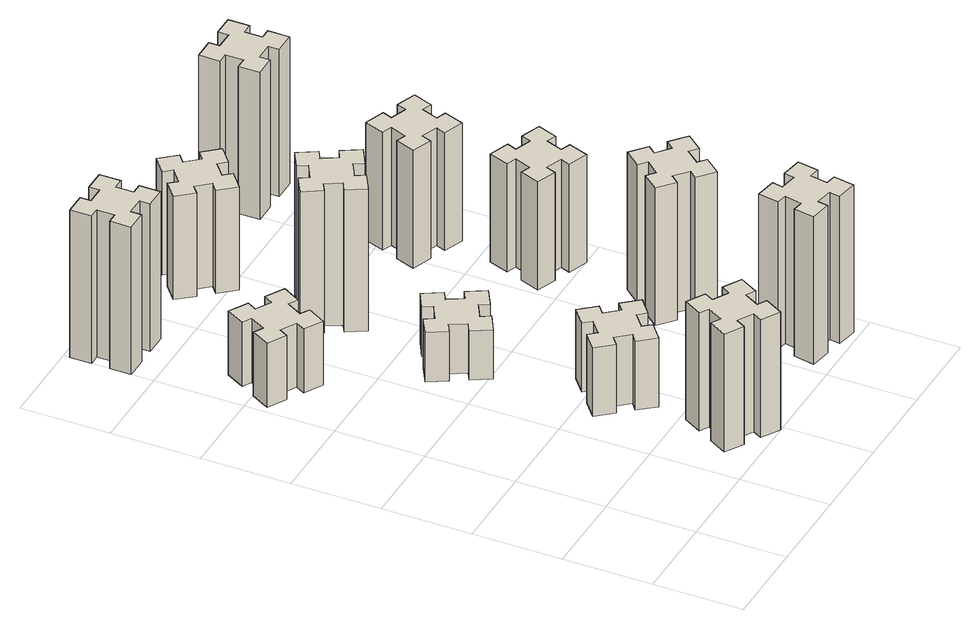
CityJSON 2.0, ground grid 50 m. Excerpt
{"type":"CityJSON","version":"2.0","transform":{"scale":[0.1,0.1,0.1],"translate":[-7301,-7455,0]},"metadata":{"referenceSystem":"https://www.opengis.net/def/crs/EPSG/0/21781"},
"CityObjects":{
"building1":{"type":"Building","attributes":{"class":"1000","function":"1000","usage":"1000","yearOfConstruction":2016,"roofType":"1000","measuredHeight":72,"storeysAboveGround":30,"storeysBelowGround":0},"geometry":[{"type":"Solid","lod":"1","boundaries":[[[[0,1,2,3,4,5,6,7,8,9,10,11,12,13,14,15,16,17,18,19]],[[17,16,20,21]],[[16,15,22,20]],[[15,14,23,22]],[[14,13,24,23]],[[13,12,25,24]],[[12,11,26,25]],[[11,10,27,26]],[[10,9,28,27]],[[9,8,29,28]],[[8,7,30,29]],[[7,6,31,30]],[[6,5,32,31]],[[5,4,33,32]],[[4,3,34,33]],[[3,2,35,34]],[[2,1,36,35]],[[1,0,37,36]],[[0,19,38,37]],[[19,18,39,38]],[[18,17,21,39]],[[24,25,26,27,28,29,30,31,32,33,34,35,36,37,38,39,21,20,22,23]]]]}]},
"building2":{"type":"Building","attributes":{"class":"1000","function":"1000","usage":"1000","yearOfConstruction":2016,"roofType":"1000","measuredHeight":39,"storeysAboveGround":30,"storeysBelowGround":0},"geometry":[{"type":"Solid","lod":"1","boundaries":[[[[40,41,42,43,44,45,46,47,48,49,50,51,52,53,54,55,56,57,58,59]],[[57,56,60,61]],[[56,55,62,60]],[[55,54,63,62]],[[54,53,64,63]],[[53,52,65,64]],[[52,51,66,65]],[[51,50,67,66]],[[50,49,68,67]],[[49,48,69,68]],[[48,47,70,69]],[[47,46,71,70]],[[46,45,72,71]],[[45,44,73,72]],[[44,43,74,73]],[[43,42,75,74]],[[42,41,76,75]],[[41,40,77,76]],[[40,59,78,77]],[[59,58,79,78]],[[58,57,61,79]],[[64,65,66,67,68,69,70,71,72,73,74,75,76,77,78,79,61,60,62,63]]]]}]},
"building3":{"type":"Building","attributes":{"class":"1000","function":"1000","usage":"1000","yearOfConstruction":2016,"roofType":"1000","measuredHeight":90,"storeysAboveGround":30,"storeysBelowGround":0},"geometry":[{"type":"Solid","lod":"1","boundaries":[[[[80,81,82,83,84,85,86,87,88,89,90,91,92,93,94,95,96,97,98,99]],[[97,96,100,101]],[[96,95,102,100]],[[95,94,103,102]],[[94,93,104,103]],[[93,92,105,104]],[[92,91,106,105]],[[91,90,107,106]],[[90,89,108,107]],[[89,88,109,108]],[[88,87,110,109]],[[87,86,111,110]],[[86,85,112,111]],[[85,84,113,112]],[[84,83,114,113]],[[83,82,115,114]],[[82,81,116,115]],[[81,80,117,116]],[[80,99,118,117]],[[99,98,119,118]],[[98,97,101,119]],[[104,105,106,107,108,109,110,111,112,113,114,115,116,117,118,119,101,100,102,103]]]]}]},
"building4":{"type":"Building","attributes":{"class":"1000","function":"1000","usage":"1000","yearOfConstruction":2016,"roofType":"1000","measuredHeight":42,"storeysAboveGround":30,"storeysBelowGround":0},"geometry":[{"type":"Solid","lod":"1","boundaries":[[[[120,121,122,123,124,125,126,127,128,129,130,131,132,133,134,135,136,137,138,139]],[[137,136,140,141]],[[136,135,142,140]],[[135,134,143,142]],[[134,133,144,143]],[[133,132,145,144]],[[132,131,146,145]],[[131,130,147,146]],[[130,129,148,147]],[[129,128,149,148]],[[128,127,150,149]],[[127,126,151,150]],[[126,125,152,151]],[[125,124,153,152]],[[124,123,154,153]],[[123,122,155,154]],[[122,121,156,155]],[[121,120,157,156]],[[120,139,158,157]],[[139,138,159,158]],[[138,137,141,159]],[[144,145,146,147,148,149,150,151,152,153,154,155,156,157,158,159,141,140,142,143]]]]}]},
"building5":{"type":"Building","attributes":{"class":"1000","function":"1000","usage":"1000","yearOfConstruction":2016,"roofType":"1000","measuredHeight":30,"storeysAboveGround":30,"storeysBelowGround":0},"geometry":[{"type":"Solid","lod":"1","boundaries":[[[[160,161,162,163,164,165,166,167,168,169,170,171,172,173,174,175,176,177,178,179]],[[177,176,180,181]],[[176,175,182,180]],[[175,174,183,182]],[[174,173,184,183]],[[173,172,185,184]],[[172,171,186,185]],[[171,170,187,186]],[[170,169,188,187]],[[169,168,189,188]],[[168,167,190,189]],[[167,166,191,190]],[[166,165,192,191]],[[165,164,193,192]],[[164,163,194,193]],[[163,162,195,194]],[[162,161,196,195]],[[161,160,197,196]],[[160,179,198,197]],[[179,178,199,198]],[[178,177,181,199]],[[184,185,186,187,188,189,190,191,192,193,194,195,196,197,198,199,181,180,182,183]]]]}]},
"building6":{"type":"Building","attributes":{"class":"1000","function":"1000","usage":"1000","yearOfConstruction":2016,"roofType":"1000","measuredHeight":87,"storeysAboveGround":30,"storeysBelowGround":0},"geometry":[{"type":"Solid","lod":"1","boundaries":[[[[200,201,202,203,204,205,206,207,208,209,210,211,212,213,214,215,216,217,218,219]],[[217,216,220,221]],[[216,215,222,220]],[[215,214,223,222]],[[214,213,224,223]],[[213,212,225,224]],[[212,211,226,225]],[[211,210,227,226]],[[210,209,228,227]],[[209,208,229,228]],[[208,207,230,229]],[[207,206,231,230]],[[206,205,232,231]],[[205,204,233,232]],[[204,203,234,233]],[[203,202,235,234]],[[202,201,236,235]],[[201,200,237,236]],[[200,219,238,237]],[[219,218,239,238]],[[218,217,221,239]],[[224,225,226,227,228,229,230,231,232,233,234,235,236,237,238,239,221,220,222,223]]]]}]},
"building7":{"type":"Building","attributes":{"class":"1000","function":"1000","usage":"1000","yearOfConstruction":2016,"roofType":"1000","measuredHeight":90,"storeysAboveGround":30,"storeysBelowGround":0},"geometry":[{"type":"Solid","lod":"1","boundaries":[[[[240,241,242,243,244,245,246,247,248,249,250,251,252,253,254,255,256,257,258,259]],[[257,256,260,261]],[[256,255,262,260]],[[255,254,263,262]],[[254,253,264,263]],[[253,252,265,264]],[[252,251,266,265]],[[251,250,267,266]],[[250,249,268,267]],[[249,248,269,268]],[[248,247,270,269]],[[247,246,271,270]],[[246,245,272,271]],[[245,244,273,272]],[[244,243,274,273]],[[243,242,275,274]],[[242,241,276,275]],[[241,240,277,276]],[[240,259,278,277]],[[259,258,279,278]],[[258,257,261,279]],[[264,265,266,267,268,269,270,271,272,273,274,275,276,277,278,279,261,260,262,263]]]]}]},
"building8":{"type":"Building","attributes":{"class":"1000","function":"1000","usage":"1000","yearOfConstruction":2016,"roofType":"1000","measuredHeight":63,"storeysAboveGround":30,"storeysBelowGround":0},"geometry":[{"type":"Solid","lod":"1","boundaries":[[[[280,281,282,283,284,285,286,287,288,289,290,291,292,293,294,295,296,297,298,299]],[[297,296,300,301]],[[296,295,302,300]],[[295,294,303,302]],[[294,293,304,303]],[[293,292,305,304]],[[292,291,306,305]],[[291,290,307,306]],[[290,289,308,307]],[[289,288,309,308]],[[288,287,310,309]],[[287,286,311,310]],[[286,285,312,311]],[[285,284,313,312]],[[284,283,314,313]],[[283,282,315,314]],[[282,281,316,315]],[[281,280,317,316]],[[280,299,318,317]],[[299,298,319,318]],[[298,297,301,319]],[[304,305,306,307,308,309,310,311,312,313,314,315,316,317,318,319,301,300,302,303]]]]}]},
"building9":{"type":"Building","attributes":{"class":"1000","function":"1000","usage":"1000","yearOfConstruction":2016,"roofType":"1000","measuredHeight":84,"storeysAboveGround":30,"storeysBelowGround":0},"geometry":[{"type":"Solid","lod":"1","boundaries":[[[[320,321,322,323,324,325,326,327,328,329,330,331,332,333,334,335,336,337,338,339]],[[337,336,340,341]],[[336,335,342,340]],[[335,334,343,342]],[[334,333,344,343]],[[333,332,345,344]],[[332,331,346,345]],[[331,330,347,346]],[[330,329,348,347]],[[329,328,349,348]],[[328,327,350,349]],[[327,326,351,350]],[[326,325,352,351]],[[325,324,353,352]],[[324,323,354,353]],[[323,322,355,354]],[[322,321,356,355]],[[321,320,357,356]],[[320,339,358,357]],[[339,338,359,358]],[[338,337,341,359]],[[344,345,346,347,348,349,350,351,352,353,354,355,356,357,358,359,341,340,342,343]]]]}]},
"building10":{"type":"Building","attributes":{"class":"1000","function":"1000","usage":"1000","yearOfConstruction":2016,"roofType":"1000","measuredHeight":66,"storeysAboveGround":30,"storeysBelowGround":0},"geometry":[{"type":"Solid","lod":"1","boundaries":[[[[360,361,362,363,364,365,366,367,368,369,370,371,372,373,374,375,376,377,378,379]],[[377,376,380,381]],[[376,375,382,380]],[[375,374,383,382]],[[374,373,384,383]],[[373,372,385,384]],[[372,371,386,385]],[[371,370,387,386]],[[370,369,388,387]],[[369,368,389,388]],[[368,367,390,389]],[[367,366,391,390]],[[366,365,392,391]],[[365,364,393,392]],[[364,363,394,393]],[[363,362,395,394]],[[362,361,396,395]],[[361,360,397,396]],[[360,379,398,397]],[[379,378,399,398]],[[378,377,381,399]],[[384,385,386,387,388,389,390,391,392,393,394,395,396,397,398,399,381,380,382,383]]]]}]},
"building11":{"type":"Building","attributes":{"class":"1000","function":"1000","usage":"1000","yearOfConstruction":2016,"roofType":"1000","measuredHeight":72,"storeysAboveGround":30,"storeysBelowGround":0},"geometry":[{"type":"Solid","lod":"1","boundaries":[[[[400,401,402,403,404,405,406,407,408,409,410,411,412,413,414,415,416,417,418,419]],[[417,416,420,421]],[[416,415,422,420]],[[415,414,423,422]],[[414,413,424,423]],[[413,412,425,424]],[[412,411,426,425]],[[411,410,427,426]],[[410,409,428,427]],[[409,408,429,428]],[[408,407,430,429]],[[407,406,431,430]],[[406,405,432,431]],[[405,404,433,432]],[[404,403,434,433]],[[403,402,435,434]],[[402,401,436,435]],[[401,400,437,436]],[[400,419,438,437]],[[419,418,439,438]],[[418,417,421,439]],[[424,425,426,427,428,429,430,431,432,433,434,435,436,437,438,439,421,420,422,423]]]]}]},
"building12":{"type":"Building","attributes":{"class":"1000","function":"1000","usage":"1000","yearOfConstruction":2016,"roofType":"1000","measuredHeight":90,"storeysAboveGround":30,"storeysBelowGround":0},"geometry":[{"type":"Solid","lod":"1","boundaries":[[[[440,441,442,443,444,445,446,447,448,449,450,451,452,453,454,455,456,457,458,459]],[[457,456,460,461]],[[456,455,462,460]],[[455,454,463,462]],[[454,453,464,463]],[[453,452,465,464]],[[452,451,466,465]],[[451,450,467,466]],[[450,449,468,467]],[[449,448,469,468]],[[448,447,470,469]],[[447,446,471,470]],[[446,445,472,471]],[[445,444,473,472]],[[444,443,474,473]],[[443,442,475,474]],[[442,441,476,475]],[[441,440,477,476]],[[440,459,478,477]],[[459,458,479,478]],[[458,457,461,479]],[[464,465,466,467,468,469,470,471,472,473,474,475,476,477,478,479,461,460,462,463]]]]}]}
},
"vertices":[
[1014,306,0],[927,356,0],[957,408,0],[853,468,0],[793,364,0],[845,334,0],[795,247,0],[743,277,0],[683,173,0],[787,113,0],[817,165,0],[904,115,0],[874,63,0],[978,3,0],[1038,107,0],[986,137,0],[1036,224,0],[1088,194,0],[1148,298,0],[1044,358,0],[1036,224,720],[1088,194,720],[986,137,720],[1038,107,720],[978,3,720],[874,63,720],[904,115,720],[817,165,720],[787,113,720],[683,173,720],[743,277,720],[795,247,720],[845,334,720],[793,364,720],[853,468,720],[957,408,720],[927,356,720],[1014,306,720],[1044,358,720],[1148,298,720],
[346,2357,0],[396,2444,0],[448,2414,0],[508,2518,0],[404,2578,0],[374,2526,0],[287,2576,0],[317,2628,0],[213,2688,0],[153,2584,0],[205,2554,0],[155,2467,0],[103,2497,0],[43,2393,0],[147,2333,0],[177,2385,0],[264,2335,0],[234,2283,0],[338,2223,0],[398,2327,0],[264,2335,390],[234,2283,390],[177,2385,390],[147,2333,390],[43,2393,390],[103,2497,390],[155,2467,390],[205,2554,390],[153,2584,390],[213,2688,390],[317,2628,390],[287,2576,390],[374,2526,390],[404,2578,390],[508,2518,390],[448,2414,390],[396,2444,390],[346,2357,390],[398,2327,390],[338,2223,390],
[285,3245,0],[285,3345,0],[345,3345,0],[345,3465,0],[225,3465,0],[225,3405,0],[125,3405,0],[125,3465,0],[5,3465,0],[5,3345,0],[65,3345,0],[65,3245,0],[5,3245,0],[5,3125,0],[125,3125,0],[125,3185,0],[225,3185,0],[225,3125,0],[345,3125,0],[345,3245,0],[225,3185,900],[225,3125,900],[125,3185,900],[125,3125,900],[5,3125,900],[5,3245,900],[65,3245,900],[65,3345,900],[5,3345,900],[5,3465,900],[125,3465,900],[125,3405,900],[225,3405,900],[225,3465,900],[345,3465,900],[345,3345,900],[285,3345,900],[285,3245,900],[345,3245,900],[345,3125,900],
[883,992,0],[806,927,0],[768,973,0],[676,896,0],[753,804,0],[799,843,0],[863,766,0],[817,728,0],[894,636,0],[986,713,0],[948,759,0],[1024,823,0],[1063,777,0],[1155,854,0],[1078,946,0],[1032,908,0],[967,984,0],[1013,1023,0],[936,1115,0],[844,1038,0],[967,984,420],[1013,1023,420],[1032,908,420],[1078,946,420],[1155,854,420],[1063,777,420],[1024,823,420],[948,759,420],[986,713,420],[894,636,420],[817,728,420],[863,766,420],[799,843,420],[753,804,420],[676,896,420],[768,973,420],[806,927,420],[883,992,420],[844,1038,420],[936,1115,420],
[695,1704,0],[745,1617,0],[693,1587,0],[753,1483,0],[857,1543,0],[827,1595,0],[914,1645,0],[944,1593,0],[1048,1653,0],[988,1757,0],[936,1727,0],[886,1814,0],[938,1844,0],[878,1948,0],[774,1888,0],[804,1836,0],[717,1786,0],[687,1838,0],[583,1778,0],[643,1674,0],[717,1786,300],[687,1838,300],[804,1836,300],[774,1888,300],[878,1948,300],[938,1844,300],[886,1814,300],[936,1727,300],[988,1757,300],[1048,1653,300],[944,1593,300],[914,1645,300],[827,1595,300],[857,1543,300],[753,1483,300],[693,1587,300],[745,1617,300],[695,1704,300],[643,1674,300],[583,1778,300],
[795,2444,0],[845,2357,0],[793,2327,0],[853,2223,0],[957,2283,0],[927,2335,0],[1014,2385,0],[1044,2333,0],[1148,2393,0],[1088,2497,0],[1036,2467,0],[986,2554,0],[1038,2584,0],[978,2688,0],[874,2628,0],[904,2576,0],[817,2526,0],[787,2578,0],[683,2518,0],[743,2414,0],[817,2526,870],[787,2578,870],[904,2576,870],[874,2628,870],[978,2688,870],[1038,2584,870],[986,2554,870],[1036,2467,870],[1088,2497,870],[1148,2393,870],[1044,2333,870],[1014,2385,870],[927,2335,870],[957,2283,870],[853,2223,870],[793,2327,870],[845,2357,870],[795,2444,870],[743,2414,870],[683,2518,870],
[1824,335,0],[1725,352,0],[1736,411,0],[1617,432,0],[1597,314,0],[1656,304,0],[1638,205,0],[1579,216,0],[1558,97,0],[1677,77,0],[1687,136,0],[1785,118,0],[1775,59,0],[1893,38,0],[1914,157,0],[1855,167,0],[1872,265,0],[1931,255,0],[1952,373,0],[1834,394,0],[1872,265,900],[1931,255,900],[1855,167,900],[1914,157,900],[1893,38,900],[1775,59,900],[1785,118,900],[1687,136,900],[1677,77,900],[1558,97,900],[1579,216,900],[1638,205,900],[1656,304,900],[1597,314,900],[1617,432,900],[1736,411,900],[1725,352,900],[1824,335,900],[1834,394,900],[1952,373,900],
[1032,3228,0],[967,3304,0],[1013,3343,0],[936,3435,0],[844,3358,0],[883,3312,0],[806,3247,0],[768,3293,0],[676,3216,0],[753,3124,0],[799,3163,0],[863,3086,0],[817,3048,0],[894,2956,0],[986,3033,0],[948,3079,0],[1024,3143,0],[1063,3097,0],[1155,3174,0],[1078,3266,0],[1024,3143,630],[1063,3097,630],[948,3079,630],[986,3033,630],[894,2956,630],[817,3048,630],[863,3086,630],[799,3163,630],[753,3124,630],[676,3216,630],[768,3293,630],[806,3247,630],[883,3312,630],[844,3358,630],[936,3435,630],[1013,3343,630],[967,3304,630],[1032,3228,630],[1078,3266,630],[1155,3174,630],
[1807,866,0],[1872,943,0],[1918,904,0],[1995,996,0],[1903,1073,0],[1864,1027,0],[1788,1092,0],[1826,1138,0],[1734,1215,0],[1657,1123,0],[1703,1084,0],[1639,1008,0],[1593,1046,0],[1516,954,0],[1608,877,0],[1646,923,0],[1723,859,0],[1684,813,0],[1776,736,0],[1853,828,0],[1723,859,840],[1684,813,840],[1646,923,840],[1608,877,840],[1516,954,840],[1593,1046,840],[1639,1008,840],[1703,1084,840],[1657,1123,840],[1734,1215,840],[1826,1138,840],[1788,1092,840],[1864,1027,840],[1903,1073,840],[1995,996,840],[1918,904,840],[1872,943,840],[1807,866,840],[1853,828,840],[1776,736,840],
[1840,1802,0],[1746,1836,0],[1767,1892,0],[1654,1933,0],[1613,1820,0],[1669,1800,0],[1635,1706,0],[1579,1727,0],[1537,1614,0],[1650,1573,0],[1671,1629,0],[1765,1595,0],[1744,1539,0],[1857,1497,0],[1898,1610,0],[1842,1631,0],[1876,1725,0],[1932,1704,0],[1973,1817,0],[1860,1858,0],[1876,1725,660],[1932,1704,660],[1842,1631,660],[1898,1610,660],[1857,1497,660],[1744,1539,660],[1765,1595,660],[1671,1629,660],[1650,1573,660],[1537,1614,660],[1579,1727,660],[1635,1706,660],[1669,1800,660],[1613,1820,660],[1654,1933,660],[1767,1892,660],[1746,1836,660],[1840,1802,660],[1860,1858,660],[1973,1817,660],
[1740,2442,0],[1646,2476,0],[1667,2532,0],[1554,2573,0],[1513,2460,0],[1569,2440,0],[1535,2346,0],[1479,2367,0],[1437,2254,0],[1550,2213,0],[1571,2269,0],[1665,2235,0],[1644,2179,0],[1757,2137,0],[1798,2250,0],[1742,2271,0],[1776,2365,0],[1832,2344,0],[1873,2457,0],[1760,2498,0],[1776,2365,720],[1832,2344,720],[1742,2271,720],[1798,2250,720],[1757,2137,720],[1644,2179,720],[1665,2235,720],[1571,2269,720],[1550,2213,720],[1437,2254,720],[1479,2367,720],[1535,2346,720],[1569,2440,720],[1513,2460,720],[1554,2573,720],[1667,2532,720],[1646,2476,720],[1740,2442,720],[1760,2498,720],[1873,2457,720],
[1605,3185,0],[1705,3185,0],[1705,3125,0],[1825,3125,0],[1825,3245,0],[1765,3245,0],[1765,3345,0],[1825,3345,0],[1825,3465,0],[1705,3465,0],[1705,3405,0],[1605,3405,0],[1605,3465,0],[1485,3465,0],[1485,3345,0],[1545,3345,0],[1545,3245,0],[1485,3245,0],[1485,3125,0],[1605,3125,0],[1545,3245,900],[1485,3245,900],[1545,3345,900],[1485,3345,900],[1485,3465,900],[1605,3465,900],[1605,3405,900],[1705,3405,900],[1705,3465,900],[1825,3465,900],[1825,3345,900],[1765,3345,900],[1765,3245,900],[1825,3245,900],[1825,3125,900],[1705,3125,900],[1705,3185,900],[1605,3185,900],[1605,3125,900],[1485,3125,900]
]}
